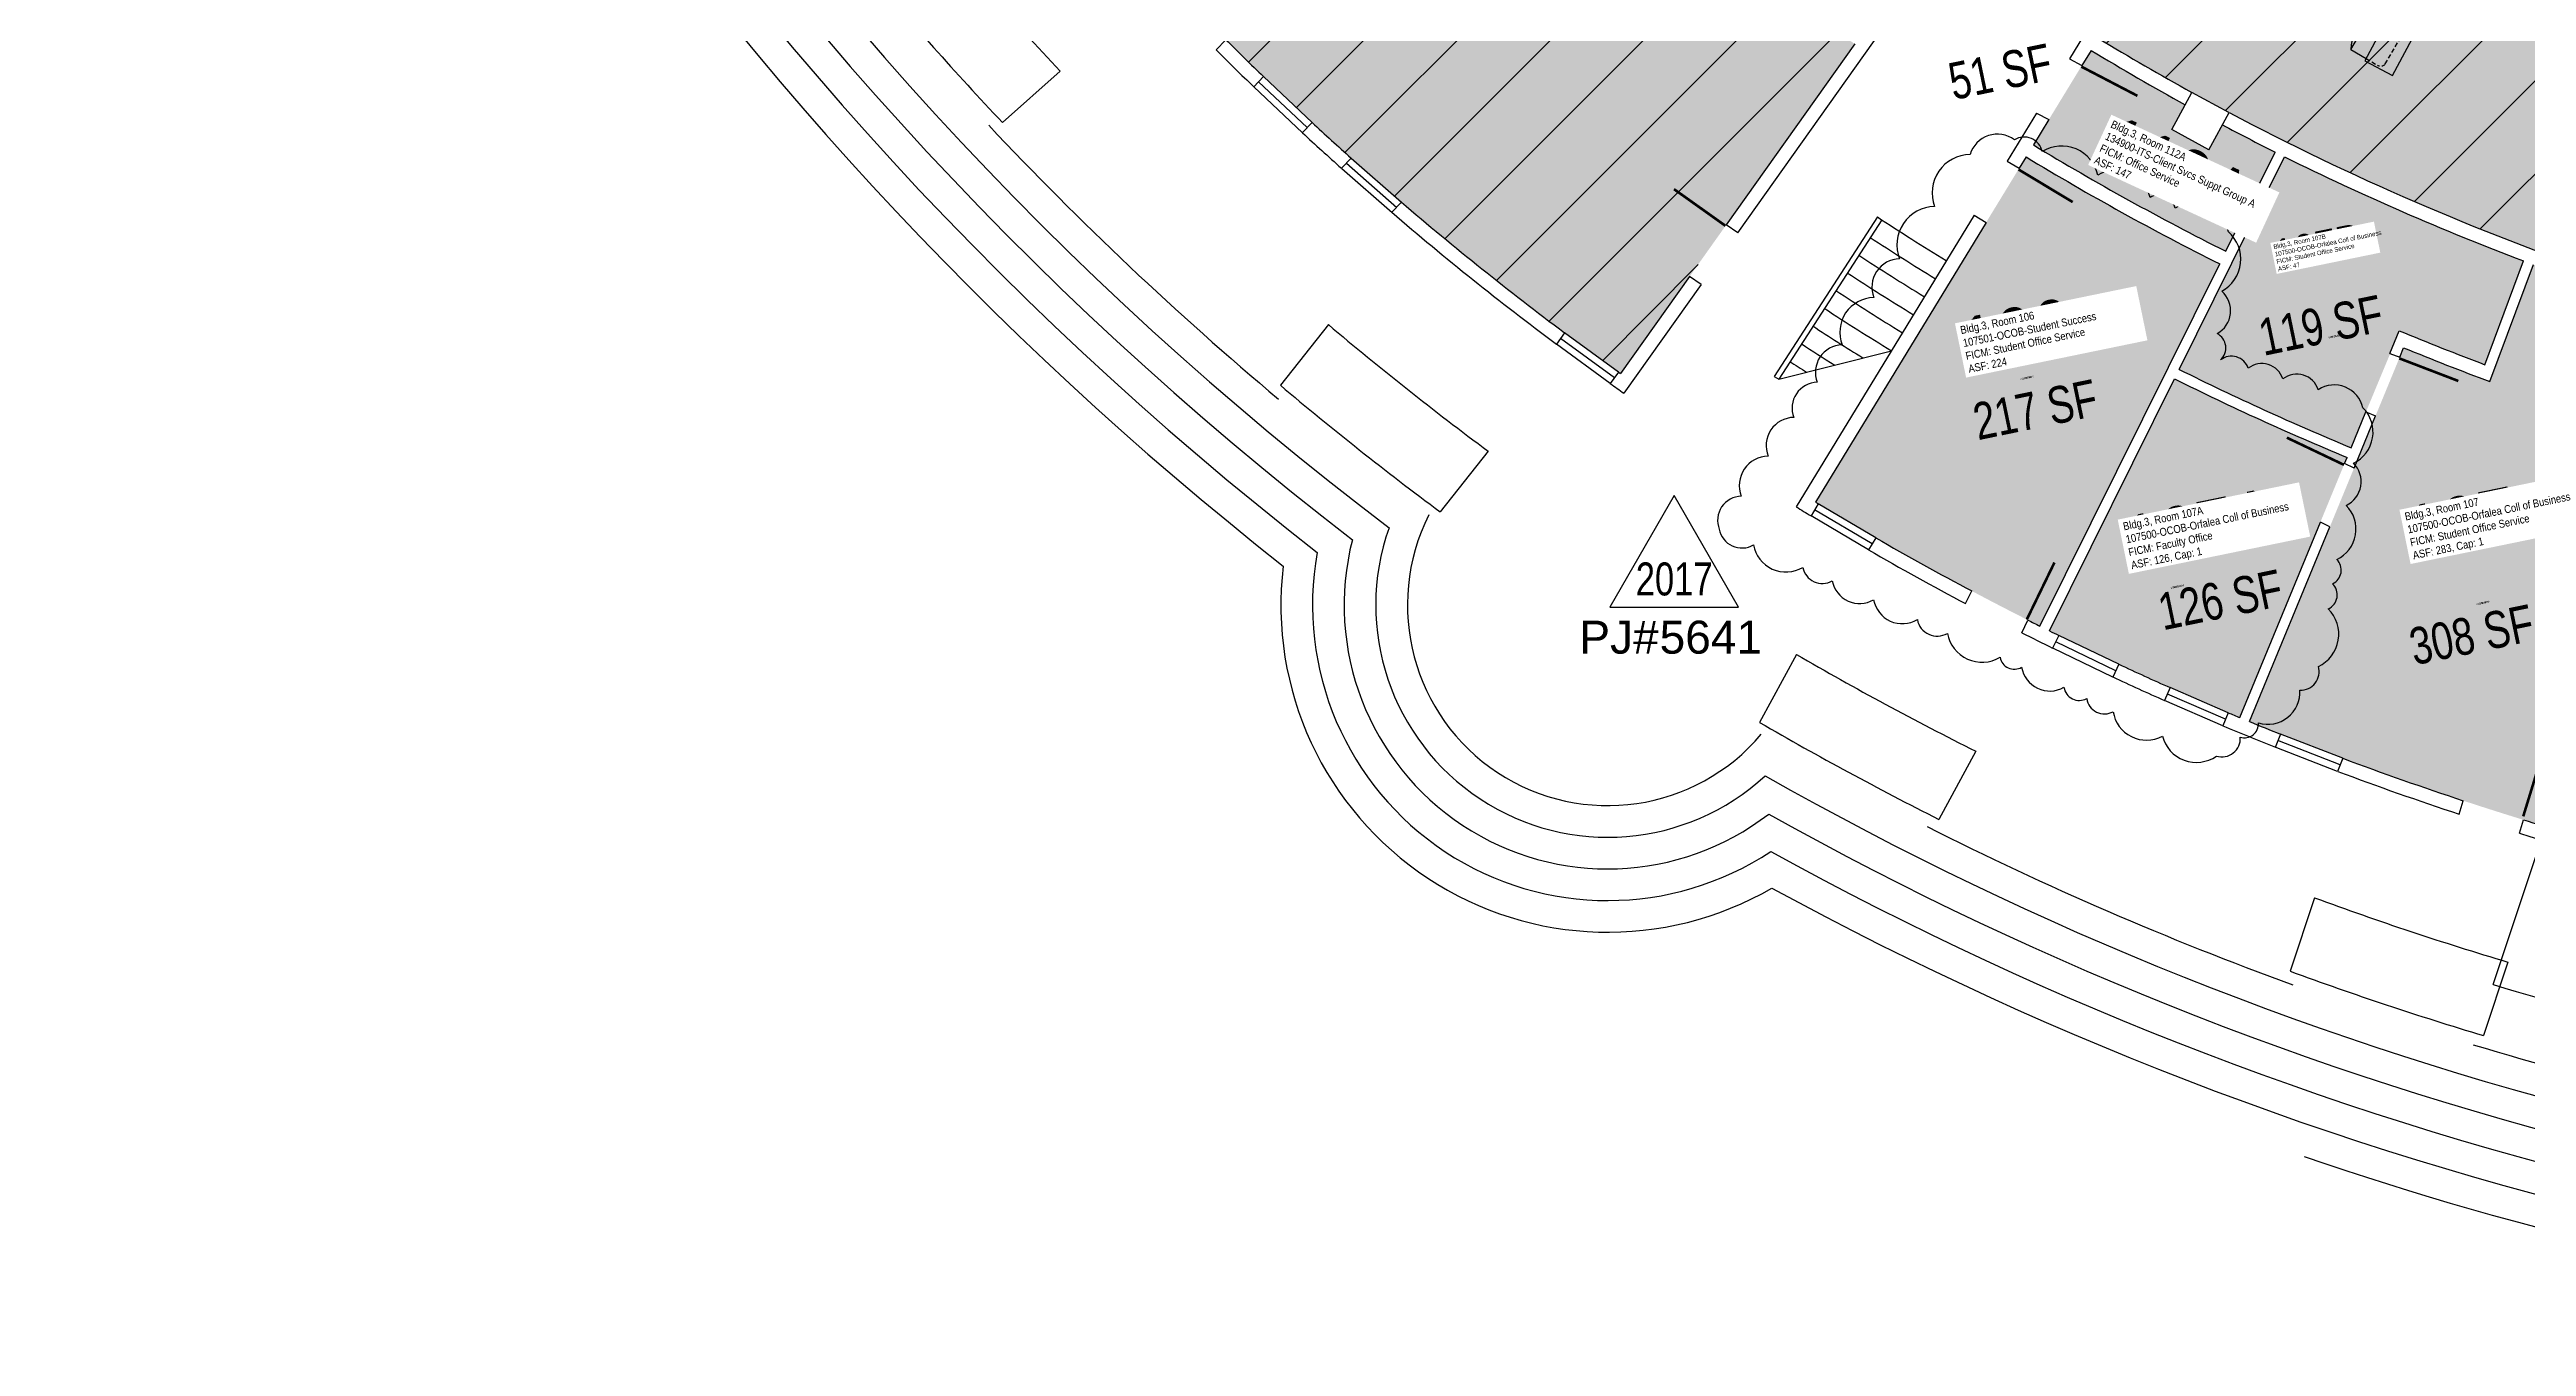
# Model space of a CAD drawing. Header units: inches. Extents: x 69197276 to 69201754, y 27670933 to 27674904.
# Drawn here: x 69197789 to 69199198, y 27670933 to 27671670 of the extents above; entities that cross this region are included whole.
import ezdxf
from ezdxf.enums import TextEntityAlignment as Align

# ---------------------------------------------------------------- set-up
doc = ezdxf.new("R2010")
doc.units = ezdxf.units.IN
doc.header["$LTSCALE"] = 100
doc.header["$MEASUREMENT"] = 0
doc.linetypes.add('DASHED2', pattern=[0.375, 0.25, -0.125])
doc.layers.get('0').update_dxf_attribs({"linetype": 'CONTINUOUS'})
for name, color, linetype in [('A-DOOR', 2, 'CONTINUOUS'), ('A-FLOR', 3, 'CONTINUOUS'), ('A-FURN', 3, 'CONTINUOUS'), ('A-GLAZ', 1, 'CONTINUOUS'), ('A-IDEN-RNUM', 7, 'CONTINUOUS'), ('A-IDEN-SNUM', 4, 'CONTINUOUS'), ('A-IDEN-VNUM', 4, 'CONTINUOUS'), ('A-SITE', 3, 'CONTINUOUS'), ('A-WALL', 5, 'CONTINUOUS'), ('AREA-TEXT', 3, 'CONTINUOUS'), ('Rooms-Capacity', 4, 'CONTINUOUS'), ('Rooms-Category-Color', 7, 'CONTINUOUS'), ('Rooms-College-Color', 7, 'CONTINUOUS'), ('Rooms-Department-Color', 7, 'CONTINUOUS'), ('Rooms-Division-Color', 7, 'CONTINUOUS'), ('Rooms-Information', 7, 'CONTINUOUS')]:
    doc.layers.add(name, color=color, linetype=linetype)
doc.layers.add('A-REV', color=1, linetype='CONTINUOUS', true_color=0xff0000)
doc.styles.add('Arial', font='arial.ttf')
doc.styles.add('CP_AREA', font='arial.ttf', dxfattribs={"height": 15})
doc.styles.add('CP_ROOMSNUMBER', font='arial.ttf', dxfattribs={"height": 1})
doc.styles.add('CP_ROOMVNUMBER', font='arial.ttf', dxfattribs={"width": 0.85, "height": 0.075})
pattern_1 = [(45, (0, 0), (-26.51650429449553, 26.51650429449553), [])]

# ---------------------------------------------------------------- blocks, each defined once
blk = doc.blocks.new('*U12')
at = {"layer": 'A-FURN', "extrusion": (0, 0, -1)}
for p, q in [((0.01906848560428198, -10.0690828862562), (2.2646963339985e-08, 3.854239867733529e-08)), ((20.99996236548606, 0.03976901262269728), (21.01903083165524, -10.02931391406315))]:
    blk.add_line(p, q, dxfattribs=at)
at = {"layer": 'A-FURN', "linetype": 'DASHED2', "ltscale": 0.1}
blk.add_lwpolyline([(1.188610900354539e-08, 2.758217939655561e-08), (-0.01501921105292681, 7.930884838873375, -0.4142135625657258), (2.979294126584261, 10.93656074420421), (17.97998771967011, 10.96496846318537, -0.4141432127702562), (20.98566216787244, 7.97137570368908), (21.002584780231, 0.04122034981707756)], format="xyb", dxfattribs=at)
at = {"layer": 'A-FURN'}
blk.add_lwpolyline([(0.01906848560428198, -10.0690828862562), (21.01903083486711, -10.02931391595039)], dxfattribs=at)
at = {"layer": 'A-FURN', "extrusion": (0, 0, -1)}
blk.add_arc((-10.48383644551124, 8.545100098065166), 21.35413722555395, 240.4385900509169, 299.3444004777658, dxfattribs=at)
blk = doc.blocks.new('*U13')
at = {"layer": 'A-FURN', "color": 0, "linetype": 'ByBlock', "lineweight": -2, "transparency": 16777216, "extrusion": (0, 0, -1), "rotation": 120.4378870770286}
for p in [(-69199077.90569842, 27671789.03322381), (-69199059.16135064, 27671757.13260585), (-69199040.41700284, 27671725.23198789), (-69199021.67265506, 27671693.33136994)]:
    blk.add_blockref('*U12', p, dxfattribs=at)
blk = doc.blocks.new('ProjectRev')
at = {"transparency": 16777216}
for p, q in [((0, 0.1219824164496401), (-0.1220957161743463, -0.0894935673508428)), ((0.1220957161743428, -0.0894935673508428), (0, 0.1219824164496401)), ((-0.1220957161743463, -0.0894935673508428), (0.1220957161743428, -0.0894935673508428))]:
    blk.add_line(p, q, dxfattribs=at)
at = {"transparency": 16777216, "insert": (-0.1797527879617747, -0.1150713105150771), "char_height": 0.0625, "attachment_point": 1, "style": 'Arial'}
blk.add_mtext_dynamic_manual_height_columns('PJ#', width=0.247489784066488, gutter_width=0.3125, heights=[0], dxfattribs=at)
at = {"transparency": 16777216, "style": 'Arial', "width": 0.75}
blk.add_attdef('YEAR', text='', height=0.0625, dxfattribs=at).set_placement((0, -0.03591134909623639), align=Align.MIDDLE_CENTER)
at = {"transparency": 16777216, "style": 'Arial'}
blk.add_attdef('PROJECT', text='', height=0.0625, dxfattribs=at).set_placement((-0.02758404181815877, -0.1150713105150771), align=Align.TOP_LEFT)

msp = doc.modelspace()

# ---------------------------------------------------------------- hatches: boundary and pattern name
at = {"layer": 'Rooms-Capacity'}
h = msp.add_hatch(dxfattribs=at)
h.set_pattern_fill('ANSI31', color=256, scale=300, style=0)
h.set_pattern_definition(pattern_1)
edge = h.paths.add_edge_path()
edge.add_arc((69199721.34573789, 27672941.37831626), 1087.999999982059, 238.8256961365616, 260.66126422554527, ccw=False)
edge.add_line((69199158.14978218, 27672010.48932426), (69198954.52167113, 27671676.69580645))
edge.add_arc((69199721.34573784, 27672941.37831625), 1478.999999953512, 238.7700077637794, 252.072505608865)
edge.add_line((69199266.08998287, 27671534.18849343), (69199244.23524415, 27671466.63577036))
edge.add_arc((69199721.34573792, 27672941.37831613), 1549.999999854553, 252.0725056060621, 258.6012094700886)
edge.add_line((69199415.00893423, 27671421.95152873), (69199408.05456433, 27671387.45793941))
edge.add_line((69199408.05456433, 27671387.45793941), (69199465.6576968, 27671378.1481267))
edge.add_line((69199465.6576968, 27671378.1481267), (69199544.7949285, 27671867.79841161))
h = msp.add_hatch(dxfattribs=at)
h.set_pattern_fill('ANSI31', color=256, scale=300, style=0)
h.set_pattern_definition(pattern_1)
edge = h.paths.add_edge_path()
edge.add_line((69198373.33048481, 27671766.72991038), (69198547.40922679, 27671917.05558005))
edge.add_arc((69199721.3457379, 27672941.37831633), 1558.000000058884, 221.1064471881524, 234.4679484076124)
edge.add_line((69198815.90112862, 27671673.49265126), (69198682.71532479, 27671485.97773054))
edge.add_arc((69199721.34573789, 27672941.37831635), 1788.000000058189, 221.0686020150975, 234.4868708317442, ccw=False)
at = {"layer": 'Rooms-Category-Color', "true_color": 0xffff64}
h = msp.add_hatch(color=51, dxfattribs=at)
edge = h.paths.add_edge_path()
edge.add_arc((69199721.34573789, 27672941.37831626), 1087.999999982059, 238.8256961365616, 260.66126422554527, ccw=False)
edge.add_line((69199158.14978218, 27672010.48932426), (69198954.52167113, 27671676.69580645))
edge.add_arc((69199721.34573784, 27672941.37831625), 1478.999999953512, 238.7700077637794, 252.072505608865)
edge.add_line((69199266.08998287, 27671534.18849343), (69199244.23524415, 27671466.63577036))
edge.add_arc((69199721.34573792, 27672941.37831613), 1549.999999854553, 252.0725056060621, 258.6012094700886)
edge.add_line((69199415.00893423, 27671421.95152873), (69199408.05456433, 27671387.45793941))
edge.add_line((69199408.05456433, 27671387.45793941), (69199465.6576968, 27671378.1481267))
edge.add_line((69199465.6576968, 27671378.1481267), (69199544.7949285, 27671867.79841161))
h = msp.add_hatch(color=51, dxfattribs=at)
edge = h.paths.add_edge_path()
edge.add_line((69198373.33048481, 27671766.72991038), (69198547.40922679, 27671917.05558005))
edge.add_arc((69199721.3457379, 27672941.37831633), 1558.000000058884, 221.1064471881524, 234.4679484076124)
edge.add_line((69198815.90112862, 27671673.49265126), (69198682.71532479, 27671485.97773054))
edge.add_arc((69199721.34573789, 27672941.37831635), 1788.000000058189, 221.0686020150975, 234.4868708317442, ccw=False)
at = {"layer": 'Rooms-Category-Color', "true_color": 0xfa9ba3}
h = msp.add_hatch(color=241, dxfattribs=at)
edge = h.paths.add_edge_path()
edge.add_line((69199027.07179883, 27671555.56314192), (69199055.07264353, 27671611.99907629))
edge.add_arc((69199721.34573787, 27672941.37831682), 1487.000000467074, 242.077427916429, 243.3803770980498, ccw=False)
edge.add_line((69199025.0164353, 27671627.49304642), (69199017.38712628, 27671613.37407189))
edge.add_line((69199017.38712628, 27671613.37407189), (69198996.27256301, 27671624.78350731))
edge.add_line((69198996.27256301, 27671624.78350731), (69199003.90187204, 27671638.90248186))
edge.add_arc((69199721.34573798, 27672941.37831653), 1487.000000227934, 238.76917409428899, 241.15267092584702, ccw=False)
edge.add_line((69198950.35537267, 27671669.86628069), (69198917.54577738, 27671616.08377412))
edge.add_arc((69199721.34573779, 27672941.37831661), 1550.000000220751, 238.7629096644812, 243.3897729910954)
edge.add_line((69199027.07177943, 27671555.56315165), (69199027.07179883, 27671555.56314192))
h = msp.add_hatch(color=241, dxfattribs=at)
edge = h.paths.add_edge_path()
edge.add_line((69198793.59848997, 27671412.90553473), (69198913.37948021, 27671609.25425056))
edge.add_arc((69199721.34573787, 27672941.37831642), 1558.000000120639, 238.762150424963, 243.3909126437421)
edge.add_line((69199023.51613733, 27671548.39667657), (69198921.29096901, 27671342.36100342))
edge.add_arc((69199721.345738, 27672941.37831588), 1787.999999699247, 238.7432279902479, 243.4192963690974, ccw=False)
h = msp.add_hatch(color=241, dxfattribs=at)
edge = h.paths.add_edge_path()
edge.add_line((69199000.4407309, 27671488.38830568), (69199060.44207233, 27671609.32150635))
edge.add_arc((69199721.34573774, 27672941.37831639), 1487.000000041827, 243.6115644586467, 249.3280973635251)
edge.add_line((69199196.41084537, 27671550.11545162), (69199174.4087212, 27671491.08182945))
edge.add_line((69199174.4087212, 27671491.08182945), (69199125.87891707, 27671510.32301852))
edge.add_line((69199125.87891707, 27671510.32301852), (69199098.21852282, 27671443.84819176))
edge.add_arc((69199721.34573787, 27672941.37831626), 1621.999999982361, 243.611564455441, 247.4076445317435, ccw=False)
h = msp.add_hatch(color=241, dxfattribs=at)
edge = h.paths.add_edge_path()
edge.add_line((69199177.23292372, 27671481.47926315), (69199202.02882215, 27671548.00868082))
edge.add_arc((69199721.34573777, 27672941.37831684), 1487.00000047807, 249.5592847316472, 251.1526709347664)
edge.add_line((69199240.97401153, 27671534.10719654), (69199235.9274523, 27671518.92336516))
edge.add_line((69199235.9274523, 27671518.92336516), (69199252.99747115, 27671513.2120441))
edge.add_line((69199252.99747115, 27671513.2120441), (69199236.06787875, 27671460.88288687))
edge.add_arc((69199631.6203994, 27672652.65338202), 1255.698494743603, 251.6388258848905, 253.8238205303518)
edge.add_line((69199281.79304147, 27671446.66850262), (69199217.75384086, 27671225.7620418))
edge.add_arc((69199721.34573795, 27672941.37831623), 1787.999999976639, 247.6195899427966, 253.6412367492158, ccw=False)
edge.add_line((69199040.55715063, 27671288.05714377), (69199128.1306266, 27671500.73268609))
edge.add_arc((69199721.34573765, 27672941.37831675), 1558.000000352006, 247.6195899592822, 249.5592847351397)
h = msp.add_hatch(color=241, dxfattribs=at)
edge = h.paths.add_edge_path()
edge.add_arc((69199721.34573774, 27672941.37831618), 1627.999999848161, 243.6115644583064, 247.4084256637661)
edge.add_line((69199095.93398178, 27671438.30009632), (69199035.01292612, 27671290.35097808))
edge.add_arc((69199721.34573789, 27672941.37831587), 1787.999999617475, 243.61156445012898, 247.4273218628486, ccw=False)
edge.add_line((69198926.66130358, 27671339.68525897), (69198997.77400461, 27671483.01349676))
at = {"layer": 'Rooms-College-Color', "true_color": 0xffff64}
h = msp.add_hatch(color=51, dxfattribs=at)
edge = h.paths.add_edge_path()
edge.add_arc((69199721.34573789, 27672941.37831626), 1087.999999982059, 238.8256961365616, 260.66126422554527, ccw=False)
edge.add_line((69199158.14978218, 27672010.48932426), (69198954.52167113, 27671676.69580645))
edge.add_arc((69199721.34573784, 27672941.37831625), 1478.999999953512, 238.7700077637794, 252.072505608865)
edge.add_line((69199266.08998287, 27671534.18849343), (69199244.23524415, 27671466.63577036))
edge.add_arc((69199721.34573792, 27672941.37831613), 1549.999999854553, 252.0725056060621, 258.6012094700886)
edge.add_line((69199415.00893423, 27671421.95152873), (69199408.05456433, 27671387.45793941))
edge.add_line((69199408.05456433, 27671387.45793941), (69199465.6576968, 27671378.1481267))
edge.add_line((69199465.6576968, 27671378.1481267), (69199544.7949285, 27671867.79841161))
h = msp.add_hatch(color=51, dxfattribs=at)
edge = h.paths.add_edge_path()
edge.add_line((69198373.33048481, 27671766.72991038), (69198547.40922679, 27671917.05558005))
edge.add_arc((69199721.3457379, 27672941.37831633), 1558.000000058884, 221.1064471881524, 234.4679484076124)
edge.add_line((69198815.90112862, 27671673.49265126), (69198682.71532479, 27671485.97773054))
edge.add_arc((69199721.34573789, 27672941.37831635), 1788.000000058189, 221.0686020150975, 234.4868708317442, ccw=False)
at = {"layer": 'Rooms-College-Color', "true_color": 0x80bc67}
h = msp.add_hatch(color=83, dxfattribs=at)
edge = h.paths.add_edge_path()
edge.add_line((69199027.07179883, 27671555.56314192), (69199055.07264353, 27671611.99907629))
edge.add_arc((69199721.34573787, 27672941.37831682), 1487.000000467074, 242.077427916429, 243.3803770980498, ccw=False)
edge.add_line((69199025.0164353, 27671627.49304642), (69199017.38712628, 27671613.37407189))
edge.add_line((69199017.38712628, 27671613.37407189), (69198996.27256301, 27671624.78350731))
edge.add_line((69198996.27256301, 27671624.78350731), (69199003.90187204, 27671638.90248186))
edge.add_arc((69199721.34573798, 27672941.37831653), 1487.000000227934, 238.76917409428899, 241.15267092584702, ccw=False)
edge.add_line((69198950.35537267, 27671669.86628069), (69198917.54577738, 27671616.08377412))
edge.add_arc((69199721.34573779, 27672941.37831661), 1550.000000220751, 238.7629096644812, 243.3897729910954)
edge.add_line((69199027.07177943, 27671555.56315165), (69199027.07179883, 27671555.56314192))
at = {"layer": 'Rooms-College-Color', "true_color": 0xfa9ba3}
h = msp.add_hatch(color=241, dxfattribs=at)
edge = h.paths.add_edge_path()
edge.add_line((69198793.59848997, 27671412.90553473), (69198913.37948021, 27671609.25425056))
edge.add_arc((69199721.34573787, 27672941.37831642), 1558.000000120639, 238.762150424963, 243.3909126437421)
edge.add_line((69199023.51613733, 27671548.39667657), (69198921.29096901, 27671342.36100342))
edge.add_arc((69199721.345738, 27672941.37831588), 1787.999999699247, 238.7432279902479, 243.4192963690974, ccw=False)
h = msp.add_hatch(color=241, dxfattribs=at)
edge = h.paths.add_edge_path()
edge.add_line((69199000.4407309, 27671488.38830568), (69199060.44207233, 27671609.32150635))
edge.add_arc((69199721.34573774, 27672941.37831639), 1487.000000041827, 243.6115644586467, 249.3280973635251)
edge.add_line((69199196.41084537, 27671550.11545162), (69199174.4087212, 27671491.08182945))
edge.add_line((69199174.4087212, 27671491.08182945), (69199125.87891707, 27671510.32301852))
edge.add_line((69199125.87891707, 27671510.32301852), (69199098.21852282, 27671443.84819176))
edge.add_arc((69199721.34573787, 27672941.37831626), 1621.999999982361, 243.611564455441, 247.4076445317435, ccw=False)
h = msp.add_hatch(color=241, dxfattribs=at)
edge = h.paths.add_edge_path()
edge.add_line((69199177.23292372, 27671481.47926315), (69199202.02882215, 27671548.00868082))
edge.add_arc((69199721.34573777, 27672941.37831684), 1487.00000047807, 249.5592847316472, 251.1526709347664)
edge.add_line((69199240.97401153, 27671534.10719654), (69199235.9274523, 27671518.92336516))
edge.add_line((69199235.9274523, 27671518.92336516), (69199252.99747115, 27671513.2120441))
edge.add_line((69199252.99747115, 27671513.2120441), (69199236.06787875, 27671460.88288687))
edge.add_arc((69199631.6203994, 27672652.65338202), 1255.698494743603, 251.6388258848905, 253.8238205303518)
edge.add_line((69199281.79304147, 27671446.66850262), (69199217.75384086, 27671225.7620418))
edge.add_arc((69199721.34573795, 27672941.37831623), 1787.999999976639, 247.6195899427966, 253.6412367492158, ccw=False)
edge.add_line((69199040.55715063, 27671288.05714377), (69199128.1306266, 27671500.73268609))
edge.add_arc((69199721.34573765, 27672941.37831675), 1558.000000352006, 247.6195899592822, 249.5592847351397)
h = msp.add_hatch(color=241, dxfattribs=at)
edge = h.paths.add_edge_path()
edge.add_arc((69199721.34573774, 27672941.37831618), 1627.999999848161, 243.6115644583064, 247.4084256637661)
edge.add_line((69199095.93398178, 27671438.30009632), (69199035.01292612, 27671290.35097808))
edge.add_arc((69199721.34573789, 27672941.37831587), 1787.999999617475, 243.61156445012898, 247.4273218628486, ccw=False)
edge.add_line((69198926.66130358, 27671339.68525897), (69198997.77400461, 27671483.01349676))
at = {"layer": 'Rooms-Department-Color', "true_color": 0x003fff}
h = msp.add_hatch(color=160, dxfattribs=at)
edge = h.paths.add_edge_path()
edge.add_arc((69199721.34573789, 27672941.37831626), 1087.999999982059, 238.8256961365616, 260.66126422554527, ccw=False)
edge.add_line((69199158.14978218, 27672010.48932426), (69198954.52167113, 27671676.69580645))
edge.add_arc((69199721.34573784, 27672941.37831625), 1478.999999953512, 238.7700077637794, 252.072505608865)
edge.add_line((69199266.08998287, 27671534.18849343), (69199244.23524415, 27671466.63577036))
edge.add_arc((69199721.34573792, 27672941.37831613), 1549.999999854553, 252.0725056060621, 258.6012094700886)
edge.add_line((69199415.00893423, 27671421.95152873), (69199408.05456433, 27671387.45793941))
edge.add_line((69199408.05456433, 27671387.45793941), (69199465.6576968, 27671378.1481267))
edge.add_line((69199465.6576968, 27671378.1481267), (69199544.7949285, 27671867.79841161))
h = msp.add_hatch(color=160, dxfattribs=at)
edge = h.paths.add_edge_path()
edge.add_line((69198373.33048481, 27671766.72991038), (69198547.40922679, 27671917.05558005))
edge.add_arc((69199721.3457379, 27672941.37831633), 1558.000000058884, 221.1064471881524, 234.4679484076124)
edge.add_line((69198815.90112862, 27671673.49265126), (69198682.71532479, 27671485.97773054))
edge.add_arc((69199721.34573789, 27672941.37831635), 1788.000000058189, 221.0686020150975, 234.4868708317442, ccw=False)
at = {"layer": 'Rooms-Department-Color', "true_color": 0xfa003f}
h = msp.add_hatch(color=240, dxfattribs=at)
edge = h.paths.add_edge_path()
edge.add_line((69199027.07179883, 27671555.56314192), (69199055.07264353, 27671611.99907629))
edge.add_arc((69199721.34573787, 27672941.37831682), 1487.000000467074, 242.077427916429, 243.3803770980498, ccw=False)
edge.add_line((69199025.0164353, 27671627.49304642), (69199017.38712628, 27671613.37407189))
edge.add_line((69199017.38712628, 27671613.37407189), (69198996.27256301, 27671624.78350731))
edge.add_line((69198996.27256301, 27671624.78350731), (69199003.90187204, 27671638.90248186))
edge.add_arc((69199721.34573798, 27672941.37831653), 1487.000000227934, 238.76917409428899, 241.15267092584702, ccw=False)
edge.add_line((69198950.35537267, 27671669.86628069), (69198917.54577738, 27671616.08377412))
edge.add_arc((69199721.34573779, 27672941.37831661), 1550.000000220751, 238.7629096644812, 243.3897729910954)
edge.add_line((69199027.07177943, 27671555.56315165), (69199027.07179883, 27671555.56314192))
at = {"layer": 'Rooms-Department-Color', "true_color": 0xfa9ba3}
h = msp.add_hatch(color=241, dxfattribs=at)
edge = h.paths.add_edge_path()
edge.add_line((69198793.59848997, 27671412.90553473), (69198913.37948021, 27671609.25425056))
edge.add_arc((69199721.34573787, 27672941.37831642), 1558.000000120639, 238.762150424963, 243.3909126437421)
edge.add_line((69199023.51613733, 27671548.39667657), (69198921.29096901, 27671342.36100342))
edge.add_arc((69199721.345738, 27672941.37831588), 1787.999999699247, 238.7432279902479, 243.4192963690974, ccw=False)
h = msp.add_hatch(color=241, dxfattribs=at)
edge = h.paths.add_edge_path()
edge.add_line((69199000.4407309, 27671488.38830568), (69199060.44207233, 27671609.32150635))
edge.add_arc((69199721.34573774, 27672941.37831639), 1487.000000041827, 243.6115644586467, 249.3280973635251)
edge.add_line((69199196.41084537, 27671550.11545162), (69199174.4087212, 27671491.08182945))
edge.add_line((69199174.4087212, 27671491.08182945), (69199125.87891707, 27671510.32301852))
edge.add_line((69199125.87891707, 27671510.32301852), (69199098.21852282, 27671443.84819176))
edge.add_arc((69199721.34573787, 27672941.37831626), 1621.999999982361, 243.611564455441, 247.4076445317435, ccw=False)
h = msp.add_hatch(color=241, dxfattribs=at)
edge = h.paths.add_edge_path()
edge.add_line((69199177.23292372, 27671481.47926315), (69199202.02882215, 27671548.00868082))
edge.add_arc((69199721.34573777, 27672941.37831684), 1487.00000047807, 249.5592847316472, 251.1526709347664)
edge.add_line((69199240.97401153, 27671534.10719654), (69199235.9274523, 27671518.92336516))
edge.add_line((69199235.9274523, 27671518.92336516), (69199252.99747115, 27671513.2120441))
edge.add_line((69199252.99747115, 27671513.2120441), (69199236.06787875, 27671460.88288687))
edge.add_arc((69199631.6203994, 27672652.65338202), 1255.698494743603, 251.6388258848905, 253.8238205303518)
edge.add_line((69199281.79304147, 27671446.66850262), (69199217.75384086, 27671225.7620418))
edge.add_arc((69199721.34573795, 27672941.37831623), 1787.999999976639, 247.6195899427966, 253.6412367492158, ccw=False)
edge.add_line((69199040.55715063, 27671288.05714377), (69199128.1306266, 27671500.73268609))
edge.add_arc((69199721.34573765, 27672941.37831675), 1558.000000352006, 247.6195899592822, 249.5592847351397)
h = msp.add_hatch(color=241, dxfattribs=at)
edge = h.paths.add_edge_path()
edge.add_arc((69199721.34573774, 27672941.37831618), 1627.999999848161, 243.6115644583064, 247.4084256637661)
edge.add_line((69199095.93398178, 27671438.30009632), (69199035.01292612, 27671290.35097808))
edge.add_arc((69199721.34573789, 27672941.37831587), 1787.999999617475, 243.61156445012898, 247.4273218628486, ccw=False)
edge.add_line((69198926.66130358, 27671339.68525897), (69198997.77400461, 27671483.01349676))
at = {"layer": 'Rooms-Division-Color', "true_color": 0x003fff}
h = msp.add_hatch(color=160, dxfattribs=at)
edge = h.paths.add_edge_path()
edge.add_arc((69199721.34573789, 27672941.37831626), 1087.999999982059, 238.8256961365616, 260.66126422554527, ccw=False)
edge.add_line((69199158.14978218, 27672010.48932426), (69198954.52167113, 27671676.69580645))
edge.add_arc((69199721.34573784, 27672941.37831625), 1478.999999953512, 238.7700077637794, 252.072505608865)
edge.add_line((69199266.08998287, 27671534.18849343), (69199244.23524415, 27671466.63577036))
edge.add_arc((69199721.34573792, 27672941.37831613), 1549.999999854553, 252.0725056060621, 258.6012094700886)
edge.add_line((69199415.00893423, 27671421.95152873), (69199408.05456433, 27671387.45793941))
edge.add_line((69199408.05456433, 27671387.45793941), (69199465.6576968, 27671378.1481267))
edge.add_line((69199465.6576968, 27671378.1481267), (69199544.7949285, 27671867.79841161))
h = msp.add_hatch(color=160, dxfattribs=at)
edge = h.paths.add_edge_path()
edge.add_line((69198373.33048481, 27671766.72991038), (69198547.40922679, 27671917.05558005))
edge.add_arc((69199721.3457379, 27672941.37831633), 1558.000000058884, 221.1064471881524, 234.4679484076124)
edge.add_line((69198815.90112862, 27671673.49265126), (69198682.71532479, 27671485.97773054))
edge.add_arc((69199721.34573789, 27672941.37831635), 1788.000000058189, 221.0686020150975, 234.4868708317442, ccw=False)
at = {"layer": 'Rooms-Division-Color', "true_color": 0xfa003f}
h = msp.add_hatch(color=240, dxfattribs=at)
edge = h.paths.add_edge_path()
edge.add_line((69199027.07179883, 27671555.56314192), (69199055.07264353, 27671611.99907629))
edge.add_arc((69199721.34573787, 27672941.37831682), 1487.000000467074, 242.077427916429, 243.3803770980498, ccw=False)
edge.add_line((69199025.0164353, 27671627.49304642), (69199017.38712628, 27671613.37407189))
edge.add_line((69199017.38712628, 27671613.37407189), (69198996.27256301, 27671624.78350731))
edge.add_line((69198996.27256301, 27671624.78350731), (69199003.90187204, 27671638.90248186))
edge.add_arc((69199721.34573798, 27672941.37831653), 1487.000000227934, 238.76917409428899, 241.15267092584702, ccw=False)
edge.add_line((69198950.35537267, 27671669.86628069), (69198917.54577738, 27671616.08377412))
edge.add_arc((69199721.34573779, 27672941.37831661), 1550.000000220751, 238.7629096644812, 243.3897729910954)
edge.add_line((69199027.07177943, 27671555.56315165), (69199027.07179883, 27671555.56314192))
at = {"layer": 'Rooms-Division-Color', "true_color": 0xfa9ba3}
h = msp.add_hatch(color=241, dxfattribs=at)
edge = h.paths.add_edge_path()
edge.add_line((69198793.59848997, 27671412.90553473), (69198913.37948021, 27671609.25425056))
edge.add_arc((69199721.34573787, 27672941.37831642), 1558.000000120639, 238.762150424963, 243.3909126437421)
edge.add_line((69199023.51613733, 27671548.39667657), (69198921.29096901, 27671342.36100342))
edge.add_arc((69199721.345738, 27672941.37831588), 1787.999999699247, 238.7432279902479, 243.4192963690974, ccw=False)
h = msp.add_hatch(color=241, dxfattribs=at)
edge = h.paths.add_edge_path()
edge.add_line((69199000.4407309, 27671488.38830568), (69199060.44207233, 27671609.32150635))
edge.add_arc((69199721.34573774, 27672941.37831639), 1487.000000041827, 243.6115644586467, 249.3280973635251)
edge.add_line((69199196.41084537, 27671550.11545162), (69199174.4087212, 27671491.08182945))
edge.add_line((69199174.4087212, 27671491.08182945), (69199125.87891707, 27671510.32301852))
edge.add_line((69199125.87891707, 27671510.32301852), (69199098.21852282, 27671443.84819176))
edge.add_arc((69199721.34573787, 27672941.37831626), 1621.999999982361, 243.611564455441, 247.4076445317435, ccw=False)
h = msp.add_hatch(color=241, dxfattribs=at)
edge = h.paths.add_edge_path()
edge.add_line((69199177.23292372, 27671481.47926315), (69199202.02882215, 27671548.00868082))
edge.add_arc((69199721.34573777, 27672941.37831684), 1487.00000047807, 249.5592847316472, 251.1526709347664)
edge.add_line((69199240.97401153, 27671534.10719654), (69199235.9274523, 27671518.92336516))
edge.add_line((69199235.9274523, 27671518.92336516), (69199252.99747115, 27671513.2120441))
edge.add_line((69199252.99747115, 27671513.2120441), (69199236.06787875, 27671460.88288687))
edge.add_arc((69199631.6203994, 27672652.65338202), 1255.698494743603, 251.6388258848905, 253.8238205303518)
edge.add_line((69199281.79304147, 27671446.66850262), (69199217.75384086, 27671225.7620418))
edge.add_arc((69199721.34573795, 27672941.37831623), 1787.999999976639, 247.6195899427966, 253.6412367492158, ccw=False)
edge.add_line((69199040.55715063, 27671288.05714377), (69199128.1306266, 27671500.73268609))
edge.add_arc((69199721.34573765, 27672941.37831675), 1558.000000352006, 247.6195899592822, 249.5592847351397)
h = msp.add_hatch(color=241, dxfattribs=at)
edge = h.paths.add_edge_path()
edge.add_arc((69199721.34573774, 27672941.37831618), 1627.999999848161, 243.6115644583064, 247.4084256637661)
edge.add_line((69199095.93398178, 27671438.30009632), (69199035.01292612, 27671290.35097808))
edge.add_arc((69199721.34573789, 27672941.37831587), 1787.999999617475, 243.61156445012898, 247.4273218628486, ccw=False)
edge.add_line((69198926.66130358, 27671339.68525897), (69198997.77400461, 27671483.01349676))

# ---------------------------------------------------------------- linework, layer by layer
at = {"layer": 'A-DOOR'}
for points in [[(69198944.78566852, 27671660.63936317, 1.5, 1.5, 0), (69198976.71009801, 27671644.00113008, 0, 0, 0), (69198976.36346817, 27671643.3360378, 0, 0, -0.4142135623730951), (69198927.1638807, 27671630.07328566, 0, 0, -0.4142135623730951)], [(69198742.42455412, 27671570.04353262, 1.5, 1.5, 0), (69198713.09609678, 27671590.92035203, 0, 0, 0), (69198712.661163, 27671590.3093425, 0, 0, 0.4142135623730951), (69198723.20468749, 27671540.45621731, 0, 0, 0.4142135623730951)], [(69198909.03870943, 27671602.13872455, 1.5, 1.5, 0), (69198939.8909441, 27671583.58772412, 0, 0, 0), (69198939.50446491, 27671582.94496924, 0, 0, -0.4142135623730951), (69198889.58867842, 27671572.70220313, 0, 0, -0.4142135623730951)], [(69199125.64251322, 27671494.69020759, 1.5, 1.5, 0), (69199159.2615214, 27671481.81533713, 0, 0, 0), (69199158.99329492, 27671481.11494113, 0, 0, -0.4142135623730951), (69199111.63507724, 27671462.30804835, 0, 0, -0.4142135623730951)], [(69199094.20917904, 27671434.11134693, 1.5, 1.5, 0), (69199061.7034046, 27671449.58308339, 0, 0, 0), (69199061.38107675, 27671448.90587975, 0, 0, 0.4142135623730951), (69199080.41417769, 27671401.63812046, 0, 0, 0.4142135623730951)], [(69198913.79181609, 27671346.13518017, 1.5, 1.5, 0), (69198929.49702698, 27671378.52879607, 0, 0, 0), (69198928.82215998, 27671378.85598796, 0, 0, 0.4142135623730951), (69198881.41868338, 27671360.16346516, 0, 0, 0.4142135623730951)], [(69199196.17715704, 27671234.17587248, 1.5, 1.5, 0), (69199206.76236388, 27671268.58449634, 0, 0, 0), (69199206.04551753, 27671268.80502148, 0, 0, 0.4142135623730951), (69199162.04432924, 27671243.10686151, 0, 0, 0.4142135623730951)]]:
    msp.add_lwpolyline(points, format="xyseb", dxfattribs=at)
at = {"layer": 'A-FLOR'}
for p, q in [((69198828.77390729, 27671575.09155018), (69198770.12878662, 27671484.38701418)), ((69198831.28698911, 27671573.45309036), (69198772.64808029, 27671482.758162)), ((69198772.64808029, 27671482.758162), (69198836.76452136, 27671499.02604609)), ((69198770.12878662, 27671484.38701418), (69198772.64808029, 27671482.758162))]:
    msp.add_line(p, q, dxfattribs=at)
for radius, start, end in [(1644, 236.9494238628448, 238.4756434728374), (1632, 236.8440999574049, 238.4746185597635), (1656, 236.9494238628448, 238.476653395887), (1668, 236.9494238628448, 238.4776495631173), (1692, 236.9494238628448, 238.4795985462217), (1680, 236.9494238628448, 238.4786310793485), (1704, 236.9494238628448, 238.08793526441), (1728, 236.9494238628448, 237.328268105518), (1716, 236.9494238628448, 237.7042519154148)]:
    msp.add_arc((69199721.34573773, 27672941.37831638), radius, start, end, dxfattribs=at)
at = {"layer": 'A-FURN', "extrusion": (0, 0, -1)}
msp.add_lwpolyline([(-69199106.08535482, 27671663.9596135), (-69199121.89798275, 27671655.49470587), (-69199186.30473419, 27671775.88375555), (-69199170.47009316, 27671784.34506812)], close=True, dxfattribs=at)
at = {"layer": 'A-GLAZ'}
for p, q in [((69198458.16518855, 27671675.94601864), (69198452.66860512, 27671670.12919318)), ((69198479.57823543, 27671654.92681314), (69198474.01437068, 27671649.03878639)), ((69198501.70329708, 27671623.01315389), (69198474.08370727, 27671649.11216265)), ((69198504.45056114, 27671625.92047913), (69198476.83097133, 27671652.01948791)), ((69198507.19782524, 27671628.82780438), (69198479.57823543, 27671654.92681314)), ((69198507.19782524, 27671628.82780438), (69198501.63396052, 27671622.93977762)), ((69198529.39465702, 27671608.63804867), (69198523.89807361, 27671602.8212232)), ((69198526.75995636, 27671605.628339), (69198555.37290077, 27671580.58055967)), ((69198529.39465702, 27671608.63804867), (69198558.00760144, 27671583.59026935)), ((69198524.12525567, 27671602.61862931), (69198552.7382001, 27671577.57085)), ((69198558.00760144, 27671583.59026935), (69198552.50658645, 27671577.76875409)), ((69198650.8943305, 27671509.21988076), (69198646.20520052, 27671502.73700417)), ((69198681.57212679, 27671486.79423908), (69198650.8943305, 27671509.21988076)), ((69198676.85099885, 27671480.33583747), (69198646.17320257, 27671502.76147917)), ((69198679.21156281, 27671483.56503827), (69198648.53376651, 27671505.99067998)), ((69198681.57212679, 27671486.79423908), (69198676.88349625, 27671480.31205296)), ((69198795.13900092, 27671411.97154229), (69198791.03317177, 27671405.10538177)), ((69198825.8153534, 27671389.19001495), (69198793.10342562, 27671408.52822509)), ((69198827.8509287, 27671392.63333214), (69198795.13900092, 27671411.97154229)), ((69198823.77977812, 27671385.74669775), (69198791.06785035, 27671405.08490789)), ((69198827.8509287, 27671392.63333214), (69198823.74466223, 27671385.76644023)), ((69198931.96008052, 27671337.06716071), (69198928.45614949, 27671329.84423332)), ((69198966.23296563, 27671320.65357066), (69198931.96008052, 27671337.06716071)), ((69198962.77751675, 27671313.43831785), (69198928.50463168, 27671329.8519079)), ((69198964.50524119, 27671317.04594425), (69198930.2323561, 27671333.45953431)), ((69198966.23296563, 27671320.65357066), (69198962.64554378, 27671313.2585371)), ((69198995.37210368, 27671307.39352984), (69198992.19750357, 27671300.04993591)), ((69199025.24216929, 27671285.7653265), (69198992.19766372, 27671300.05030638)), ((69199026.82938926, 27671289.43693822), (69198993.78488368, 27671303.72191811)), ((69199028.41660926, 27671293.10854996), (69198995.37210368, 27671307.39352984)), ((69199028.41660926, 27671293.10854996), (69199025.24200913, 27671285.76495602)), ((69199058.03895642, 27671280.96628502), (69199055.10970542, 27671273.28672739)), ((69199093.47561532, 27671267.24477648), (69199058.03895642, 27671280.96628502)), ((69199090.58691329, 27671259.78452178), (69199055.15025437, 27671273.50603031)), ((69199092.0312643, 27671263.51464913), (69199056.59460542, 27671277.23615767)), ((69199093.47561532, 27671267.24477648), (69199090.61453739, 27671259.74394681))]:
    msp.add_line(p, q, dxfattribs=at)
at = {"layer": 'A-REV'}
msp.add_lwpolyline([(69198738.83356725, 27671397.47739405, 0.52056705), (69198758.26842457, 27671388.6138088, 0.52056705), (69198786.41992886, 27671375.77485382, 0.52056705), (69198803.11983824, 27671368.15858641, 0.52056705), (69198826.66178235, 27671357.4218969, 0.52056705), (69198851.55387378, 27671346.06945059, 0.52056705), (69198868.64230037, 27671338.27599354, 0.52056705), (69198898.55446072, 27671324.6340625, 0.52056705), (69198910.86805739, 27671319.0182449, 0.52056705), (69198934.91990907, 27671307.58532772, 0.52056705), (69198947.85084736, 27671301.18371284, 0.52056705), (69198962.91446002, 27671293.72629214, 0.52056705), (69198990.89555457, 27671279.8739183, 0.52056705), (69199021.6486359, 27671268.43517025, 0.52056705), (69199035.2407611, 27671279.18139649, 0.52056705), (69199045.5366243, 27671287.32152715, 0.52056705), (69199069.14566289, 27671305.98734032, 0.52056705), (69199079.63942195, 27671319.42602992, 0.52056705), (69199085.28822486, 27671352.17153849, 0.52056705), (69199087.76445934, 27671366.52600594, 0.52056705), (69199090.13510755, 27671380.26840106, 0.52056705), (69199095.44125314, 27671411.0275617, 0.52056705), (69199099.59740494, 27671435.12033083, 0.52056705), (69199105.0153624, 27671466.52765298, 0.52056705), (69199079.58915985, 27671476.85761649, 0.52056705), (69199059.46022275, 27671482.9989494, 0.52056705), (69199039.69277634, 27671489.0299916, 0.52056705), (69199024.04043919, 27671493.80551516, 0.52056705), (69199022.03584294, 27671508.77297436, 0.52056705), (69199024.71159835, 27671532.84186802, 0.52056705), (69199028.47219057, 27671566.6690607, 0.52056705), (69198998.12038049, 27671580.1921168, 0.52056705), (69198983.88393424, 27671586.23704231, 0.52056705), (69198954.17155102, 27671598.85319248, 0.52056705), (69198922.58425684, 27671612.26544701, 0.52056705), (69198906.74796751, 27671618.98968057, 0.52056705), (69198881.51100405, 27671610.60611847, 0.52056705), (69198861.32195449, 27671581.11162103, 0.52056705), (69198841.43679318, 27671551.29984615, 0.52056705), (69198826.74956194, 27671529.28079262, 0.52056705), (69198808.77912802, 27671502.33957136, 0.52056705), (69198794.58368623, 27671481.05780714, 0.52056705), (69198781.28647149, 27671461.12266221, 0.52056705), (69198766.61102694, 27671439.12127925, 0.52056705), (69198751.3710406, 27671416.27353693, 0.52056705)], format="xyb", close=True, dxfattribs=at)
at = {"layer": 'A-SITE'}
msp.add_line((69199179.02967507, 27671138.47399857), (69199203.64142233, 27671212.5245746), dxfattribs=at)
for centre, radius, start, end in [((69199721.34573773, 27672941.37831638), 1936.703027829439, 191.6150494668218, 232.8218682185371), ((69199721.34573773, 27672941.37831638), 1972.703027829439, 191.6150494668218, 232.1225593192949), ((69199721.34573773, 27672941.37831638), 1954.703027829439, 191.6150494668218, 232.4543028809683), ((69199721.34573773, 27672941.37831638), 1990.703027829439, 195.2533418728467, 231.8190490567223), ((69199721.34573773, 27672941.37831638), 1918.703027829439, 223.2277952750021, 230.002303575449), ((69198675.46215573, 27671354.30568639), 132, 160.5361819223545, 312.6939173208271), ((69198675.46215573, 27671354.30568639), 114, 153.2509731339539, 319.9791257525885), ((69198675.46215573, 27671354.30568639), 168, 169.7248564017407, 303.5052428464276), ((69198675.46215573, 27671354.30568639), 150, 165.6203008575704, 307.6097980681382), ((69198675.46215573, 27671354.30568639), 186, 173.1278389878252, 300.1022603068033), ((69199721.34573773, 27672941.37831638), 1936.703027829439, 240.4082304092967, 271.6661656666425), ((69199721.34573773, 27672941.37831638), 1954.703027829439, 240.775795927544, 272.2191164842984), ((69199721.34573773, 27672941.37831638), 1918.703027829439, 243.2277956198982, 250.0023035583206), ((69199721.34573773, 27672941.37831638), 1972.703027829439, 241.1075395621662, 272.7617830966714), ((69199721.34573773, 27672941.37831638), 1990.703027829439, 241.4110498536378, 273.2944951320185), ((69199721.34573773, 27672941.37831638), 1882.703027829439, 253.2586420783477, 259.9714567693396), ((69199721.34573773, 27672941.37831638), 1918.703027829439, 253.2277955803187, 260.0023030242667), ((69199721.34573773, 27672941.37831638), 2008.703027829439, 251.1266213451285, 273.8175691931214)]:
    msp.add_arc(centre, radius, start, end, dxfattribs=at)
at = {"layer": 'A-WALL'}
for p, q in [((69199155.48659286, 27672021.48515511), (69198938.02187152, 27671665.01023631)), ((69198827.05591968, 27671675.3823759), (69198749.26303498, 27671566.09631753)), ((69198815.90112856, 27671673.49265131), (69198742.85885465, 27671570.65499289)), ((69198938.02187152, 27671665.01023631), (69198945.13229835, 27671661.30445546)), ((69198950.35537255, 27671669.86628073), (69198945.13229835, 27671661.30445546)), ((69198363.97716495, 27671658.03325071), (69198331.06622058, 27671628.79808484)), ((69198919.23102438, 27671634.20769667), (69198902.57311368, 27671606.90153254)), ((69198919.23102438, 27671634.20769667), (69198926.34145126, 27671630.50191582)), ((69198996.27256292, 27671624.78350737), (69199007.70514157, 27671645.94090009)), ((69199028.79656163, 27671634.48863525), (69199007.68199831, 27671645.89807066)), ((69199017.38712619, 27671613.37407193), (69199028.81970489, 27671634.53146468)), ((69198926.34145126, 27671630.50191582), (69198917.54577729, 27671616.08377416)), ((69199017.38712619, 27671613.37407193), (69198996.27256292, 27671624.78350737)), ((69198902.57311368, 27671606.90153254), (69198909.42930652, 27671602.77900341)), ((69198913.37948015, 27671609.2542506), (69198909.42930652, 27671602.77900341)), ((69199000.44073085, 27671488.38830573), (69199060.44207235, 27671609.32150638)), ((69199027.07179883, 27671555.56314192), (69199055.07264353, 27671611.9990763)), ((69198749.37629312, 27671566.0156972), (69198742.85885465, 27671570.65499289)), ((69198883.82445385, 27671576.16814761), (69198782.60269523, 27671410.24230017)), ((69198890.68064669, 27671572.04561848), (69198793.5984899, 27671412.90553478)), ((69198883.82445385, 27671576.16814761), (69198890.68064669, 27671572.04561848)), ((69198921.29096898, 27671342.36100348), (69199023.51613724, 27671548.39667661)), ((69199174.40462346, 27671491.0709636), (69199196.41084538, 27671550.11545164)), ((69198722.01242968, 27671541.30489991), (69198682.71532471, 27671485.97773059)), ((69198728.52986814, 27671536.66560422), (69198684.60501617, 27671474.82293856)), ((69198728.52986814, 27671536.66560422), (69198722.01242968, 27671541.30489991)), ((69199177.23292372, 27671481.47926315), (69199202.02882217, 27671548.00868085)), ((69198516.521812, 27671513.85482867), (69198489.18749213, 27671479.34888517)), ((69199120.32326497, 27671497.53040537), (69199125.63302457, 27671510.42536)), ((69199120.32326497, 27671497.53040537), (69199125.92816731, 27671495.38392946)), ((69199125.92816731, 27671495.38392946), (69199128.13062654, 27671500.73268616)), ((69198926.6613035, 27671339.68525902), (69198997.77400458, 27671483.01349683)), ((69199098.21852276, 27671443.84819182), (69199106.61186954, 27671464.23175614)), ((69199106.61186954, 27671464.23175614), (69199112.2167719, 27671462.08528023)), ((69199099.9205843, 27671432.2235175), (69199112.2167719, 27671462.08528023)), ((69198607.44917554, 27671441.82556683), (69198580.11485565, 27671407.31962331)), ((69199094.49515584, 27671434.80585254), (69199095.93398175, 27671438.30009638)), ((69199099.9205843, 27671432.2235175), (69199094.49515584, 27671434.80585254)), ((69199035.01292609, 27671290.35097814), (69199080.76826978, 27671401.46958366)), ((69199040.55715057, 27671288.05714383), (69199086.19369823, 27671398.88724864)), ((69199086.19369823, 27671398.88724864), (69199080.76826978, 27671401.46958366)), ((69198878.99663514, 27671355.16774103), (69198882.48904946, 27671362.37120541)), ((69198910.97059405, 27671338.59694437), (69198914.46112916, 27671345.7965327)), ((69198782.71264689, 27671326.32663896), (69198761.78549093, 27671287.59836343)), ((69198884.76636949, 27671271.18103443), (69198863.83921355, 27671232.4527589)), ((69199159.69160637, 27671235.45902266), (69199162.04432924, 27671243.10686151)), ((69199193.99867786, 27671224.54370629), (69199196.35094628, 27671232.19006785)), ((69199077.42337324, 27671187.87097722), (69199063.5392423, 27671146.09710873)), ((69199187.50260425, 27671151.28460129), (69199173.61847329, 27671109.5107328))]:
    msp.add_line(p, q, dxfattribs=at)
for centre, radius, start, end in [((69199721.34573773, 27672941.37831638), 1868, 219.8357724733992, 223.394326550133), ((69199721.34573773, 27672941.37831638), 1912, 219.8767310262515, 223.353367896126), ((69199721.34573773, 27672941.37831638), 1788, 225.0510220314913, 226.0125459714226), ((69199721.34573773, 27672941.37831638), 1479, 238.770007964449, 241.1501695030964), ((69199721.34573773, 27672941.37831638), 1796, 225.0580190612886, 226.0152582959271), ((69199721.34573773, 27672941.37831638), 1487, 238.7691738411139, 241.1526707848489), ((69199721.34573773, 27672941.37831638), 1479, 242.0799292730725, 251.1501701399798), ((69199721.34573773, 27672941.37831638), 1796, 227.2275525785896, 228.1847917476601), ((69199721.34573773, 27672941.37831638), 1788, 227.2302646815604, 228.1917880937682), ((69199721.34573773, 27672941.37831638), 1487, 242.0774277044323, 243.3803772603737), ((69199721.34573773, 27672941.37831638), 1558, 238.7621503056255, 243.3909127054851), ((69199721.34573773, 27672941.37831638), 1550, 238.7629099735094, 243.3897738339583), ((69199721.34573773, 27672941.37831638), 1487, 243.6115645290051, 249.3280974487018), ((69199721.34573773, 27672941.37831638), 1796, 229.3979558005417, 233.228116235455), ((69199721.34573773, 27672941.37831638), 1788, 229.4103882840169, 233.2241192032589), ((69199721.34573773, 27672941.37831638), 1868, 229.8357721768572, 233.3943265547046), ((69199739.0583684, 27672985.08276994), 1597.155324050935, 247.4137542054525, 249.296183390849), ((69199721.34573773, 27672941.37831638), 1558, 247.6195900891394, 249.5592845733121), ((69199721.34573773, 27672941.37831638), 1912, 229.8767307028599, 233.3533679078041), ((69199721.34573773, 27672941.37831638), 1796, 234.4404256756364, 234.7426570930406), ((69199721.34573773, 27672941.37831638), 1788, 234.4418530462912, 234.4868710568624), ((69199721.34573773, 27672941.37831638), 1628, 243.6115645290051, 247.4084255981216), ((69199721.34573773, 27672941.37831638), 1622, 243.6115645290051, 247.4076444772479), ((69199721.34573773, 27672941.37831638), 1796, 238.4874417497802, 238.8023847873349), ((69199721.34573773, 27672941.37831638), 1788, 238.7432277713618, 238.8009575093238), ((69199721.34573773, 27672941.37831638), 1796, 240.0146939453509, 242.0296890569102), ((69199721.34573773, 27672941.37831638), 1788, 240.0186914021221, 242.0202664364662), ((69199721.34573773, 27672941.37831638), 1796, 243.1785865026164, 243.8023849132444), ((69199721.34573773, 27672941.37831638), 1788, 243.1743078411397, 243.4192966703582), ((69199721.34573773, 27672941.37831638), 1788, 243.6115645290051, 243.8009572622178), ((69199721.34573773, 27672941.37831638), 1868, 239.8357726839047, 243.3943268380947), ((69199721.34573773, 27672941.37831638), 1796, 245.0146944539133, 246.0471619916503), ((69199721.34573773, 27672941.37831638), 1788, 245.0186912836519, 246.0445925934321), ((69199721.34573773, 27672941.37831638), 1912, 239.8767311180871, 243.3533678770925), ((69199721.34573773, 27672941.37831638), 1796, 247.1956489428136, 248.2281164750862), ((69199721.34573773, 27672941.37831638), 1788, 247.1982185356563, 247.4273215094954), ((69199721.34573773, 27672941.37831638), 1788, 247.6195900891394, 248.2241194677594), ((69199721.34573773, 27672941.37831638), 1788, 249.4418528733609, 251.7714411769147), ((69199721.34573773, 27672941.37831638), 1796, 249.440425583585, 251.7764703074637), ((69199721.34573773, 27672941.37831638), 1796, 252.9250102773547, 256.0471618770246), ((69199721.34573773, 27672941.37831638), 1788, 252.9251203614529, 253.6412367317398), ((69199721.34573773, 27672941.37831638), 1868, 249.8357724527892, 253.3943261614961), ((69199721.34573773, 27672941.37831638), 1912, 249.8767310984576, 253.3533684590288)]:
    msp.add_arc(centre, radius, start, end, dxfattribs=at)

# ---------------------------------------------------------------- block references
at = {"layer": 'A-FURN'}
msp.add_blockref('*U13', (85.08907096087933, -28.14694499596953), dxfattribs=at)
at = {"layer": 'A-REV', "xscale": 300, "yscale": 300, "zscale": 300}
msp.add_blockref('ProjectRev', (69198713.19359964, 27671379.99430165), dxfattribs=at).add_auto_attribs({'YEAR': '2017', 'PROJECT': '5641'})

# ---------------------------------------------------------------- texts
at = {"layer": 'A-IDEN-RNUM', "style": 'CP_ROOMSNUMBER', "width": 0.85}
for s, rotation, p in [('0112-A0', 335.1813936777118, (69198997.9394792, 27671601.71540253)), ('0107-B0', 11.6150493622855, (69199089.27781391, 27671507.29141248)), ('0106-00', 11.6150493622855, (69198913.91313797, 27671483.66291403)), ('0107-A0', 11.6150493622855, (69198999.46880569, 27671364.89079887)), ('0107-00', 11.6150493622855, (69199173.32498008, 27671355.62877043))]:
    msp.add_text(s, height=1, rotation=rotation, dxfattribs=at).set_placement(p, align=Align.MIDDLE)
at = {"layer": 'A-IDEN-SNUM', "style": 'CP_ROOMSNUMBER', "width": 0.85}
for s, rotation, p in [('00300112A0', 335.1813936777118, (69198997.9394792, 27671601.71540253)), ('00300107B0', 11.6150493622855, (69199089.27781391, 27671507.29141248)), ('0030010600', 11.6150493622855, (69198913.91313797, 27671483.66291403)), ('00300107A0', 11.6150493622855, (69198999.46880569, 27671364.89079887)), ('0030010700', 11.6150493622855, (69199173.32498008, 27671355.62877043))]:
    msp.add_text(s, height=1, rotation=rotation, dxfattribs=at).set_placement(p, align=Align.MIDDLE)
at = {"layer": 'A-IDEN-VNUM', "style": 'CP_ROOMVNUMBER', "width": 0.85}
for s, height, rotation, p in [('112A', 31.5, 335.1813936777118, (69198997.9394792, 27671601.71540253)), ('107B', 18, 11.6150493622855, (69199079.60365468, 27671557.9107149)), ('106', 31.5, 11.6150493622855, (69198908.45748103, 27671507.84182483)), ('107', 31.5, 11.6150493622855, (69199161.55695127, 27671400.54468925)), ('107A', 31.5, 11.6150493622855, (69199013.56439887, 27671397.45160825))]:
    msp.add_text(s, height=height, rotation=rotation, dxfattribs=at).set_placement(p, align=Align.MIDDLE)
at = {"layer": 'AREA-TEXT', "style": 'CP_AREA', "width": 0.75}
for s, p in [('51 SF', (69198898.62844117, 27671657.77283374)), ('119 SF', (69199081.03993905, 27671513.50357011)), ('217 SF', (69198918.63515638, 27671465.53599343)), ('126 SF', (69199023.85399137, 27671357.39404542)), ('308 SF', (69199166.80315125, 27671337.52353455))]:
    msp.add_text(s, height=21, rotation=11.67794075207679, dxfattribs=at).set_placement(p, align=Align.MIDDLE_CENTER)

# ---------------------------------------------------------------- next in the draw order: texts
at = {"layer": 'Rooms-Information', "attachment_point": 7, "rotation": 11.615049362285502, "style": 'CP_ROOMVNUMBER', "bg_fill": 3, "box_fill_scale": 1.5, "bg_fill_color": 256, "bg_fill_true_color": 13158600, "bg_fill_transparency": 0}
for s, insert, char_height, width in [('Bldg.3, Room 107B^M^J107500-OCOB-Orfalea Coll of Business^M^JFICM: Student Office Service^M^JASF: 47', (69199056.94425003, 27671544.18413543), 2.571428571428572, 57.6), ('Bldg.3, Room 106^M^J107501-OCOB-Student Success^M^JFICM: Student Office Service^M^JASF: 224', (69198881.02237996, 27671486.33182674), 4.5, 100.8), ('Bldg.3, Room 107A^M^J107500-OCOB-Orfalea Coll of Business^M^JFICM: Faculty Office^M^JASF: 126, Cap: 1', (69198973.88360576, 27671373.42457841), 4.5, 100.8), ('Bldg.3, Room 107^M^J107500-OCOB-Orfalea Coll of Business^M^JFICM: Student Office Service^M^JASF: 283, Cap: 1', (69199134.1218502, 27671379.03469116), 4.5, 100.8)]:
    msp.add_mtext(s, dxfattribs=dict(at, insert=insert, char_height=char_height, width=width))

# ---------------------------------------------------------------- next in the draw order: texts
at = {"layer": 'Rooms-Information', "insert": (69198951.63230252, 27671605.70688123), "char_height": 4.5, "width": 100.8, "attachment_point": 7, "rotation": 335.1813936777117, "style": 'CP_ROOMVNUMBER', "bg_fill": 3, "box_fill_scale": 1.5, "bg_fill_color": 256, "bg_fill_true_color": 13158600, "bg_fill_transparency": 0}
msp.add_mtext('Bldg.3, Room 112A^M^J134900-ITS-Client Svcs Suppt Group A^M^JFICM: Office Service^M^JASF: 147', dxfattribs=at)

doc.saveas('drawing.dxf')
